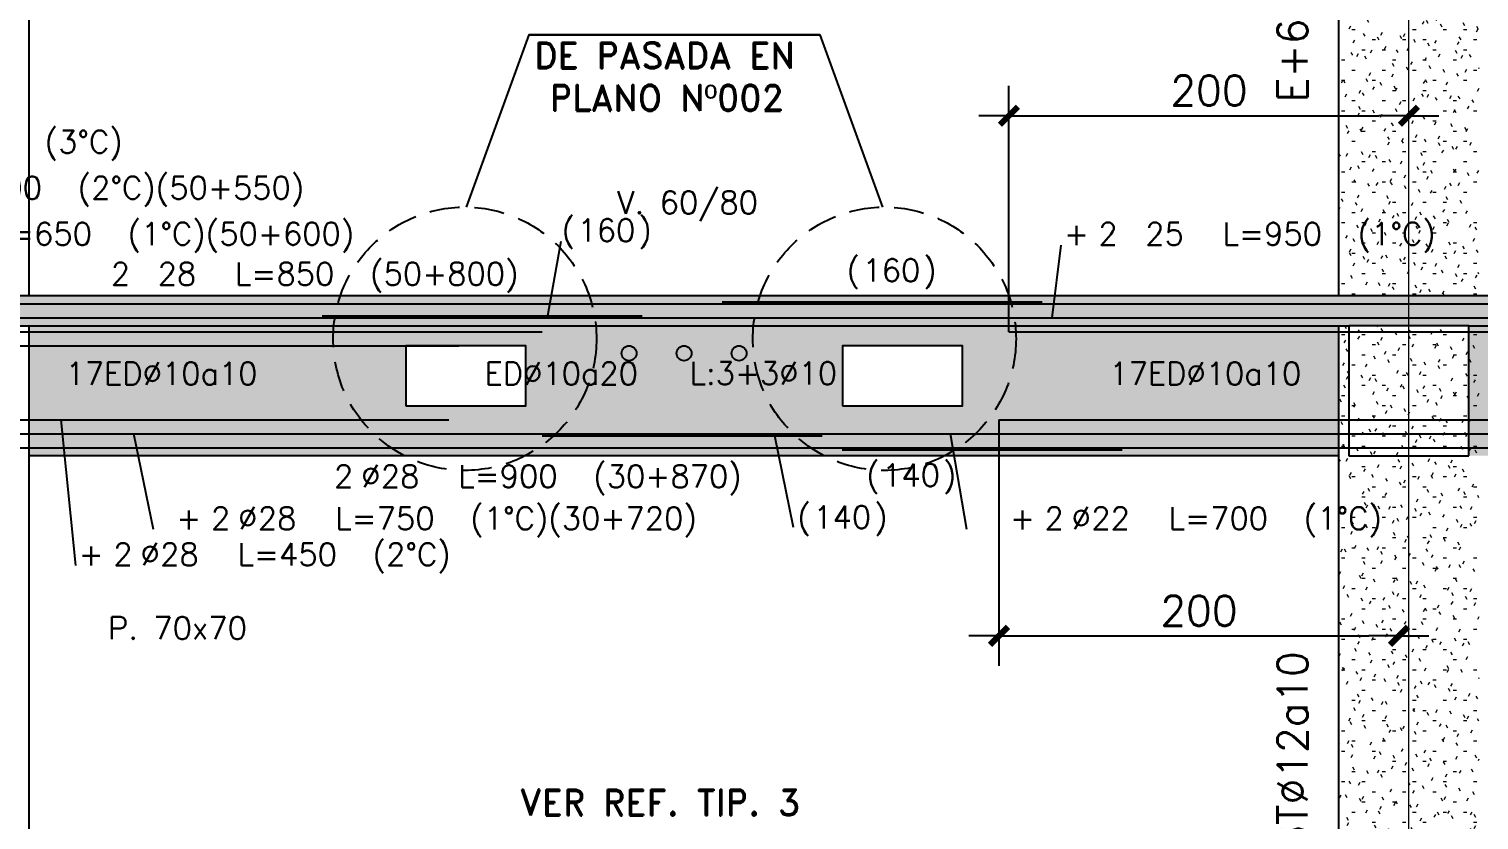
# Model space of a CAD drawing. Extents: x -58 to 5689, y 66 to 4123.
# Drawn here: x 970 to 1695, y 2894 to 3290 of the extents above; entities that cross this region are included whole.
import ezdxf
from ezdxf.enums import TextEntityAlignment as Align
from ezdxf.xclip import XClip

# ---------------------------------------------------------------- set-up
doc = ezdxf.new("R2010")
doc.units = 0
doc.header["$LTSCALE"] = 30
doc.header["$MEASUREMENT"] = 0
doc.header["$XCLIPFRAME"] = 0
doc.linetypes.add("EJEF-F'$0$DASHED", pattern=[0.75, 0.5, -0.25])
doc.linetypes.add("EJEF-F'$0$RLE-PROYECCION", pattern=[0.71438, 0.47625, -0.23813])
doc.layers.get('0').update_dxf_attribs({"linetype": 'CONTINUOUS'})
for name, color, linetype in [("EJEF-F'$0$CORTES", 5, 'CONTINUOUS'), ("EJEF-F'$0$RLA-FE", 7, 'CONTINUOUS'), ("EJEF-F'$0$RLA-TEXTOS-FE", 9, 'CONTINUOUS')]:
    doc.layers.add(name, color=color, linetype=linetype)
doc.layers.add("EJEF-F'$0$RLA-ACHURADO", color=30, linetype="EJEF-F'$0$RLE-PROYECCION", lineweight=15, transparency=0.7)
for name, color, linetype, lineweight in [("EJEF-F'$0$RLA-CONTORNO", 30, 'CONTINUOUS', 25), ("EJEF-F'$0$RLA-EJES", 1, 'CONTINUOUS', 9), ("EJEF-F'$0$RLA-TEXTOS-1", 9, 'CONTINUOUS', 9)]:
    doc.layers.add(name, color=color, linetype=linetype, lineweight=lineweight)
doc.styles.add("EJEF-F'$0$RomanD", font='romand.shx', dxfattribs={"height": 31.5})
doc.styles.add("EJEF-F'$0$RomanS", font='romans.shx', dxfattribs={"height": 11.25})
doc.dimstyles.new("EJEF-F'$0$ING50", dxfattribs={"dimscale": 50, "dimtxt": 0.27, "dimasz": 0.3, "dimexe": 0, "dimexo": 0, "dimgap": 0.1, "dimtad": 1, "dimdec": 1, "dimzin": 12, "dimdsep": 46, "dimtxsty": "EJEF-F'$0$RomanS", "dimblk": "EJEF-F'$0$TICK1", "dimblk1": "EJEF-F'$0$TICK1", "dimblk2": "EJEF-F'$0$TICK1", "dimcen": 0.09, "dimclrd": 2, "dimclre": 1, "dimclrt": 3, "dimadec": 0, "dimazin": 0, "dimtfac": 1, "dimtdec": 0, "dimtix": 1, "dimtmove": 2, "dimatfit": 3, "dimldrblk": "EJEF-F'$0$TICK1", "dimfxl": 0, "dimfxlon": 1, "dimtolj": 1, "dimtzin": 0, "dimarcsym": 0})
pattern_1 = [(0, (66.859, -1983.472), (20.32, 5.08), [1.676, -13.564, 1.676, -13.564, -81.28]), (0, (66.859, -1983.472), (20.32, 5.08), [-30.48, 1.676, -28.804, 1.676, -13.564, -35.56]), (0, (66.859, -1983.472), (20.32, 5.08), [-76.2, 1.676, -8.484, 1.676, -23.724]), (120, (74.479, -1980.932), (-14.559409, 15.057636), [1.676, -13.564, 1.676, -13.564, -81.28]), (120, (74.479, -1980.932), (-14.559409, 15.057636), [-30.48, 1.676, -28.804, 1.676, -13.564, -35.56]), (120, (74.479, -1980.932), (-14.559409, 15.057636), [-76.2, 1.676, -8.484, 1.676, -23.724]), (240, (77.019, -1970.772), (-5.760591, -20.137636), [1.676, -13.564, 1.676, -13.564, -81.28]), (240, (77.019, -1970.772), (-5.760591, -20.137636), [-30.48, 1.676, -28.804, 1.676, -13.564, -35.56]), (240, (77.019, -1970.772), (-5.760591, -20.137636), [-76.2, 1.676, -8.484, 1.676, -23.724])]

# ---------------------------------------------------------------- blocks, each defined once
blk = doc.blocks.new('*U186')
at = {"layer": "EJEF-F'$0$RLA-FE"}
for p, q in [((0, 0), (718.21, 0)), ((718.21, 0), (768.21, 0)), ((768.21, 0), (800, 0)), ((800, 0), (800, 0))]:
    blk.add_line(p, q, dxfattribs=at)
at = {"layer": "EJEF-F'$0$RLA-FE", "color": 3, "style": "EJEF-F'$0$RomanS", "flags": 8}
for tag, p in [('F=', (329.64, 9.32)), ('NUM', (344.04, 9.32))]:
    blk.add_attdef(tag, text='', height=11.25, dxfattribs=at).set_placement(p, align=Align.RIGHT)
at = {"layer": "EJEF-F'$0$RLA-FE", "color": 3, "style": "EJEF-F'$0$RomanS"}
for tag, p, flags in [('PHI', (347.94, 9.54), 14), ('DIAM', (357.8, 9.32), 12), ('MINUS', (379.81, 9.32), 13), ('MARK', (393.21, 9.32), 13), ('TEXTO_FE1', (396.51, 9.32), 8), ('TEXTO_FE2', (464.03, 9.34), 8), ('TIPO', (398.8, -75.78), 13), ('NVECES', (384.93, -94.72), 13), ('NUMFE', (388.86, -114.48), 13), ('CAPA', (397.06, -133.6), 13), ('DESPLAZA', (278.34, -151.59), 13), ('ESPACIO', (284.39, -169.95), 13), ('CANT', (298.23, -188.75), 13)]:
    blk.add_attdef(tag, p, '', height=11.25, dxfattribs=dict(at, flags=flags))
blk = doc.blocks.new('*U185')
at = {"layer": "EJEF-F'$0$RLA-FE"}
for q in [(0, 0), (868.21, 0)]:
    blk.add_line((0, 0), q, dxfattribs=at)
at = {"layer": "EJEF-F'$0$RLA-FE", "color": 3, "style": "EJEF-F'$0$RomanS", "flags": 8}
for tag, p in [('F=', (411.34, 9.32)), ('NUM', (425.75, 9.32))]:
    blk.add_attdef(tag, text='', height=11.25, dxfattribs=at).set_placement(p, align=Align.RIGHT)
at = {"layer": "EJEF-F'$0$RLA-FE", "color": 3, "style": "EJEF-F'$0$RomanS"}
for tag, p, flags in [('PHI', (429.64, 9.54), 14), ('DIAM', (439.5, 9.32), 12), ('MINUS', (461.52, 9.32), 13), ('MARK', (474.91, 9.32), 13), ('TEXTO_FE1', (478.21, 9.32), 8), ('TEXTO_FE2', (545.73, 9.34), 8), ('TIPO', (473.8, -75.78), 13), ('NVECES', (459.93, -94.72), 13), ('NUMFE', (463.86, -114.48), 13), ('CAPA', (472.06, -133.6), 13), ('DESPLAZA', (278.34, -151.59), 13), ('ESPACIO', (284.39, -169.95), 13), ('CANT', (298.23, -188.75), 13)]:
    blk.add_attdef(tag, p, '', height=11.25, dxfattribs=dict(at, flags=flags))
blk = doc.blocks.new('*U81')
at = {"layer": "EJEF-F'$0$RLA-FE", "color": 6}
blk.add_line((0, 1), (160, 1), dxfattribs=at)
at = {"layer": "EJEF-F'$0$RLA-FE", "color": 3, "style": "EJEF-F'$0$RomanS", "flags": 8}
for tag, p in [('(', (65.66, 11.14)), ('EMP', (84.68, 11.14)), (')', (103.99, 11.14))]:
    blk.add_attdef(tag, text='', height=11.25, dxfattribs=at).set_placement(p, align=Align.CENTER)
blk = doc.blocks.new('*U52')
at = {"layer": "EJEF-F'$0$RLA-FE"}
for p, q in [((0, -50), (0, 0)), ((0, 0), (518.21, 0)), ((518.21, 0), (568.21, 0)), ((568.21, 0), (600, 0)), ((600, 0), (600, 0))]:
    blk.add_line(p, q, dxfattribs=at)
at = {"layer": "EJEF-F'$0$RLA-FE", "color": 3, "style": "EJEF-F'$0$RomanS", "flags": 8}
for tag, p in [('F=', (208.44, 36.32)), ('NUM', (222.85, 36.32))]:
    blk.add_attdef(tag, text='', height=11.25, dxfattribs=at).set_placement(p, align=Align.RIGHT)
at = {"layer": "EJEF-F'$0$RLA-FE", "color": 3, "style": "EJEF-F'$0$RomanS"}
for tag, p, flags in [('PHI', (226.74, 36.54), 14), ('DIAM', (236.6, 36.32), 12), ('MINUS', (258.62, 36.32), 13), ('MARK', (272.01, 36.32), 13), ('TEXTO_FE1', (275.31, 36.32), 8), ('TEXTO_FE2', (342.83, 36.34), 8), ('TIPO', (298.8, -75.78), 13), ('NVECES', (284.93, -94.72), 13), ('NUMFE', (288.86, -114.48), 13), ('CAPA', (297.06, -133.6), 13), ('DESPLAZA', (278.34, -151.59), 13), ('ESPACIO', (284.39, -169.95), 13), ('CANT', (298.23, -188.75), 13)]:
    blk.add_attdef(tag, p, '', height=11.25, dxfattribs=dict(at, flags=flags))
blk = doc.blocks.new('*U107')
at = {"layer": "EJEF-F'$0$RLA-FE"}
for q in [(0, 0), (868.21, 0)]:
    blk.add_line((0, 0), q, dxfattribs=at)
at = {"layer": "EJEF-F'$0$RLA-FE", "color": 3, "style": "EJEF-F'$0$RomanS", "flags": 8}
for tag, p in [('F=', (383.44, 36.32)), ('NUM', (397.85, 36.32))]:
    blk.add_attdef(tag, text='', height=11.25, dxfattribs=at).set_placement(p, align=Align.RIGHT)
at = {"layer": "EJEF-F'$0$RLA-FE", "color": 3, "style": "EJEF-F'$0$RomanS"}
for tag, p, flags in [('PHI', (401.74, 36.54), 14), ('DIAM', (411.6, 36.32), 12), ('MINUS', (433.62, 36.32), 13), ('MARK', (447.01, 36.32), 13), ('TEXTO_FE1', (450.31, 36.32), 8), ('TEXTO_FE2', (517.83, 36.34), 8), ('TIPO', (473.8, -75.78), 13), ('NVECES', (459.93, -94.72), 13), ('NUMFE', (463.86, -114.48), 13), ('CAPA', (472.06, -133.6), 13), ('DESPLAZA', (278.34, -151.59), 13), ('ESPACIO', (284.39, -169.95), 13), ('CANT', (298.23, -188.75), 13)]:
    blk.add_attdef(tag, p, '', height=11.25, dxfattribs=dict(at, flags=flags))
blk = doc.blocks.new('*U187')
at = {"layer": "EJEF-F'$0$RLA-FE", "color": 6}
blk.add_line((0, 1), (160, 1), dxfattribs=at)
at = {"layer": "EJEF-F'$0$RLA-FE", "color": 3, "style": "EJEF-F'$0$RomanS", "flags": 8}
for tag, p in [('(', (123.19, 38.14)), (')', (161.53, 38.14)), ('EMP', (142.21, 38.14))]:
    blk.add_attdef(tag, text='', height=11.25, dxfattribs=at).set_placement(p, align=Align.CENTER)
blk = doc.blocks.new('*U184')
at = {"layer": "EJEF-F'$0$RLA-FE"}
for p, q in [((0, 0), (0, 0)), ((0, 0), (368.21, 0)), ((368.21, 0), (418.21, 0)), ((418.21, 0), (450, 0)), ((450, 0), (450, 0))]:
    blk.add_line(p, q, dxfattribs=at)
at = {"layer": "EJEF-F'$0$RLA-FE", "color": 3, "style": "EJEF-F'$0$RomanS", "flags": 8}
for tag, p in [('F=', (268.07, 66.32)), ('NUM', (282.48, 66.32))]:
    blk.add_attdef(tag, text='', height=11.25, dxfattribs=at).set_placement(p, align=Align.RIGHT)
at = {"layer": "EJEF-F'$0$RLA-FE", "color": 3, "style": "EJEF-F'$0$RomanS"}
for tag, p, flags in [('PHI', (286.37, 66.54), 14), ('DIAM', (296.23, 66.32), 12), ('MINUS', (318.25, 66.32), 13), ('MARK', (331.64, 66.32), 13), ('TEXTO_FE1', (334.94, 66.32), 8), ('TEXTO_FE2', (402.46, 66.34), 8), ('TIPO', (223.8, -75.78), 13), ('NVECES', (209.93, -94.72), 13), ('NUMFE', (213.86, -114.48), 13), ('CAPA', (222.06, -133.6), 13), ('DESPLAZA', (278.34, -151.59), 13), ('ESPACIO', (284.39, -169.95), 13), ('CANT', (298.23, -188.75), 13)]:
    blk.add_attdef(tag, p, '', height=11.25, dxfattribs=dict(at, flags=flags))
blk = doc.blocks.new("EJEF-F'$0$TICK1")
at = {"color": 2}
for points in [[(0, 0), (-1, 0)], [(0, 0), (1, 0)]]:
    blk.add_lwpolyline(points, dxfattribs=at)
at = {"color": 2, "const_width": 0.2}
blk.add_lwpolyline([(-0.3, -0.3), (0.3, 0.3)], dxfattribs=at)
blk = doc.blocks.new('*D143')
at = {"layer": "EJEF-F'$0$RLA-FE", "color": 2, "lineweight": -2, "transparency": 16777216}
blk.add_line((-664.82, 877), (-494.82, 877), dxfattribs=at)
at = {"layer": "EJEF-F'$0$RLA-FE", "color": 2, "lineweight": -2, "transparency": 16777216, "xscale": 15, "yscale": 15, "zscale": 15, "rotation": 180}
blk.add_blockref("EJEF-F'$0$TICK1", (-679.82, 877), dxfattribs=at)
at = {"layer": "EJEF-F'$0$RLA-FE", "color": 2, "lineweight": -2, "transparency": 16777216, "xscale": 15, "yscale": 15, "zscale": 15}
blk.add_blockref("EJEF-F'$0$TICK1", (-479.82, 877), dxfattribs=at)
at = {"layer": "EJEF-F'$0$RLA-FE", "color": 3, "transparency": 16777216, "insert": (-579.82, 889.57), "char_height": 15, "attachment_point": 5, "style": "EJEF-F'$0$RomanS"}
blk.add_mtext('\\A1;200', dxfattribs=at)
blk = doc.blocks.new('*U108')
at = {"layer": "EJEF-F'$0$RLA-FE"}
for p, q in [((0, -50), (0, 0)), ((0, 0), (468.21, 0)), ((468.21, 0), (518.21, 0)), ((518.21, 0), (550, 0)), ((550, 0), (550, 0))]:
    blk.add_line(p, q, dxfattribs=at)
at = {"layer": "EJEF-F'$0$RLA-FE", "color": 3, "style": "EJEF-F'$0$RomanS", "flags": 8}
for tag, p in [('F=', (183.44, 66.32)), ('NUM', (197.85, 66.32))]:
    blk.add_attdef(tag, text='', height=11.25, dxfattribs=at).set_placement(p, align=Align.RIGHT)
at = {"layer": "EJEF-F'$0$RLA-FE", "color": 3, "style": "EJEF-F'$0$RomanS"}
for tag, p, flags in [('PHI', (201.74, 66.54), 14), ('DIAM', (211.6, 66.32), 12), ('MINUS', (233.62, 66.32), 13), ('MARK', (247.01, 66.32), 13), ('TEXTO_FE1', (250.31, 66.32), 8), ('TEXTO_FE2', (317.83, 66.34), 8), ('TIPO', (273.8, -75.78), 13), ('NVECES', (259.93, -94.72), 13), ('NUMFE', (263.86, -114.48), 13), ('CAPA', (272.06, -133.6), 13), ('DESPLAZA', (278.34, -151.59), 13), ('ESPACIO', (284.39, -169.95), 13), ('CANT', (298.23, -188.75), 13)]:
    blk.add_attdef(tag, p, '', height=11.25, dxfattribs=dict(at, flags=flags))
blk = doc.blocks.new('*U109')
at = {"layer": "EJEF-F'$0$RLA-FE"}
for p, q in [((0, 0), (0, 0)), ((0, 0), (418.21, 0)), ((418.21, 0), (468.21, 0)), ((468.21, 0), (500, 0)), ((500, 0), (500, 0))]:
    blk.add_line(p, q, dxfattribs=at)
at = {"layer": "EJEF-F'$0$RLA-FE", "color": 3, "style": "EJEF-F'$0$RomanS", "flags": 8}
for tag, p in [('F=', (158.44, 96.32)), ('NUM', (172.85, 96.32))]:
    blk.add_attdef(tag, text='', height=11.25, dxfattribs=at).set_placement(p, align=Align.RIGHT)
at = {"layer": "EJEF-F'$0$RLA-FE", "color": 3, "style": "EJEF-F'$0$RomanS"}
for tag, p, flags in [('PHI', (176.74, 96.54), 14), ('DIAM', (186.6, 96.32), 12), ('MINUS', (208.62, 96.32), 13), ('MARK', (222.01, 96.32), 13), ('TEXTO_FE1', (225.31, 96.32), 8), ('TEXTO_FE2', (292.83, 96.34), 8), ('TIPO', (248.8, -75.78), 13), ('NVECES', (234.93, -94.72), 13), ('NUMFE', (238.86, -114.48), 13), ('CAPA', (247.06, -133.6), 13), ('DESPLAZA', (278.34, -151.59), 13), ('ESPACIO', (284.39, -169.95), 13), ('CANT', (298.23, -188.75), 13)]:
    blk.add_attdef(tag, p, '', height=11.25, dxfattribs=dict(at, flags=flags))
blk = doc.blocks.new('*U178')
at = {"layer": "EJEF-F'$0$RLA-FE"}
for p, q in [((0, 0), (788.21, 0)), ((788.21, 0), (838.21, 0)), ((838.21, 0), (870, 0)), ((870, 0), (870, 0))]:
    blk.add_line(p, q, dxfattribs=at)
at = {"layer": "EJEF-F'$0$RLA-FE", "color": 3, "style": "EJEF-F'$0$RomanS", "flags": 8}
for tag, p in [('F=', (471.25, -19.89)), ('NUM', (485.66, -19.89))]:
    blk.add_attdef(tag, text='', height=11.25, dxfattribs=at).set_placement(p, align=Align.RIGHT)
at = {"layer": "EJEF-F'$0$RLA-FE", "color": 3, "style": "EJEF-F'$0$RomanS"}
for tag, p, flags in [('PHI', (489.55, -19.68), 12), ('DIAM', (499.41, -19.89), 12), ('MINUS', (521.43, -19.89), 13), ('MARK', (534.82, -19.89), 13), ('TEXTO_FE1', (538.12, -19.89), 8), ('TEXTO_FE2', (605.64, -19.88), 8), ('TIPO', (433.8, -57.92), 13), ('NVECES', (419.93, -76.86), 13), ('NUMFE', (423.86, -96.62), 13), ('CAPA', (432.06, -115.74), 13), ('DESPLAZA', (277.18, -134.17), 13), ('ESPACIO', (283.22, -152.53), 13), ('CANT', (297.06, -171.33), 13)]:
    blk.add_attdef(tag, p, '', height=11.25, dxfattribs=dict(at, flags=flags))
blk = doc.blocks.new('*U110')
at = {"layer": "EJEF-F'$0$RLA-FE"}
for q in [(0, 0), (918.21, 0)]:
    blk.add_line((0, 0), q, dxfattribs=at)
at = {"layer": "EJEF-F'$0$RLA-FE", "color": 3, "style": "EJEF-F'$0$RomanS", "flags": 8}
for tag, p in [('F=', (408.44, -19.89)), ('NUM', (422.85, -19.89))]:
    blk.add_attdef(tag, text='', height=11.25, dxfattribs=at).set_placement(p, align=Align.RIGHT)
at = {"layer": "EJEF-F'$0$RLA-FE", "color": 3, "style": "EJEF-F'$0$RomanS"}
for tag, p, flags in [('PHI', (426.74, -19.68), 12), ('DIAM', (436.6, -19.89), 12), ('MINUS', (458.62, -19.89), 13), ('MARK', (472.01, -19.89), 13), ('TEXTO_FE1', (475.31, -19.89), 8), ('TEXTO_FE2', (542.83, -19.88), 8), ('TIPO', (498.8, -57.92), 13), ('NVECES', (484.93, -76.86), 13), ('NUMFE', (488.86, -96.62), 13), ('CAPA', (497.06, -115.74), 13), ('DESPLAZA', (277.18, -134.17), 13), ('ESPACIO', (283.22, -152.53), 13), ('CANT', (297.06, -171.33), 13)]:
    blk.add_attdef(tag, p, '', height=11.25, dxfattribs=dict(at, flags=flags))
blk = doc.blocks.new('*U172')
at = {"layer": "EJEF-F'$0$RLA-FE", "color": 6}
blk.add_line((0, -1), (140, -1), dxfattribs=at)
at = {"layer": "EJEF-F'$0$RLA-FE", "color": 3, "style": "EJEF-F'$0$RomanS", "flags": 8}
for tag, p in [('(', (15.5, -19.26)), (')', (53.83, -19.26)), ('EMP', (34.52, -19.26))]:
    blk.add_attdef(tag, text='', height=11.25, dxfattribs=at).set_placement(p, align=Align.CENTER)
blk = doc.blocks.new('*U180')
at = {"layer": "EJEF-F'$0$RLA-FE"}
for p, q in [((0, 30), (0, 0)), ((0, 0), (638.21, 0)), ((638.21, 0), (688.21, 0)), ((688.21, 0), (720, 0)), ((720, 0), (720, 0))]:
    blk.add_line(p, q, dxfattribs=at)
at = {"layer": "EJEF-F'$0$RLA-FE", "color": 3, "style": "EJEF-F'$0$RomanS", "flags": 8}
for tag, p in [('F=', (409.73, -47.89)), ('NUM', (424.14, -47.89))]:
    blk.add_attdef(tag, text='', height=11.25, dxfattribs=at).set_placement(p, align=Align.RIGHT)
at = {"layer": "EJEF-F'$0$RLA-FE", "color": 3, "style": "EJEF-F'$0$RomanS"}
for tag, p, flags in [('PHI', (428.04, -47.68), 12), ('DIAM', (437.89, -47.89), 12), ('MINUS', (459.91, -47.89), 13), ('MARK', (473.3, -47.89), 13), ('TEXTO_FE1', (476.61, -47.89), 8), ('TEXTO_FE2', (544.13, -47.88), 8), ('TIPO', (358.8, -57.92), 13), ('NVECES', (344.93, -76.86), 13), ('NUMFE', (348.86, -96.62), 13), ('CAPA', (357.06, -115.74), 13), ('DESPLAZA', (277.18, -134.17), 13), ('ESPACIO', (283.22, -152.53), 13), ('CANT', (297.06, -171.33), 13)]:
    blk.add_attdef(tag, p, '', height=11.25, dxfattribs=dict(at, flags=flags))
blk = doc.blocks.new('*U173')
at = {"layer": "EJEF-F'$0$RLA-FE"}
for p, q in [((0, 0), (0, 0)), ((0, 0), (618.21, 0)), ((618.21, 0), (668.21, 0)), ((668.21, 0), (700, 0)), ((700, 0), (700, 0))]:
    blk.add_line(p, q, dxfattribs=at)
at = {"layer": "EJEF-F'$0$RLA-FE", "color": 3, "style": "EJEF-F'$0$RomanS", "flags": 8}
for tag, p in [('F=', (246.48, -47.89)), ('NUM', (260.89, -47.89))]:
    blk.add_attdef(tag, text='', height=11.25, dxfattribs=at).set_placement(p, align=Align.RIGHT)
at = {"layer": "EJEF-F'$0$RLA-FE", "color": 3, "style": "EJEF-F'$0$RomanS"}
for tag, p, flags in [('PHI', (264.78, -47.68), 12), ('DIAM', (274.64, -47.89), 12), ('MINUS', (296.66, -47.89), 13), ('MARK', (310.05, -47.89), 13), ('TEXTO_FE1', (313.35, -47.89), 8), ('TEXTO_FE2', (380.87, -47.88), 8), ('TIPO', (348.8, -57.92), 13), ('NVECES', (334.93, -76.86), 13), ('NUMFE', (338.86, -96.62), 13), ('CAPA', (347.06, -115.74), 13), ('DESPLAZA', (277.18, -134.17), 13), ('ESPACIO', (283.22, -152.53), 13), ('CANT', (297.06, -171.33), 13)]:
    blk.add_attdef(tag, p, '', height=11.25, dxfattribs=dict(at, flags=flags))
blk = doc.blocks.new('*U179')
at = {"layer": "EJEF-F'$0$RLA-FE", "color": 6}
blk.add_line((0, -1), (140, -1), dxfattribs=at)
at = {"layer": "EJEF-F'$0$RLA-FE", "color": 3, "style": "EJEF-F'$0$RomanS", "flags": 8}
for tag, p in [('(', (131.09, -47.26)), ('EMP', (150.11, -47.26)), (')', (169.43, -47.26))]:
    blk.add_attdef(tag, text='', height=11.25, dxfattribs=at).set_placement(p, align=Align.CENTER)
blk = doc.blocks.new('*U177')
at = {"layer": "EJEF-F'$0$RLA-FE"}
for p, q in [((0, 0), (0, 0)), ((0, 0), (368.21, 0)), ((368.21, 0), (418.21, 0)), ((418.21, 0), (450, 0)), ((450, 0), (450, 0))]:
    blk.add_line(p, q, dxfattribs=at)
at = {"layer": "EJEF-F'$0$RLA-FE", "color": 3, "style": "EJEF-F'$0$RomanS"}
for tag, p, flags in [('TIPO', (223.8, -57.92), 13), ('PHI', (287.26, -72.68), 12), ('DIAM', (297.12, -72.89), 12), ('MINUS', (319.14, -72.89), 13), ('MARK', (332.53, -72.89), 13), ('TEXTO_FE1', (335.83, -72.89), 8), ('TEXTO_FE2', (403.35, -72.88), 8), ('NVECES', (209.93, -76.86), 13), ('NUMFE', (213.86, -96.62), 13), ('CAPA', (222.06, -115.74), 13), ('DESPLAZA', (277.18, -134.17), 13), ('ESPACIO', (283.22, -152.53), 13), ('CANT', (297.06, -171.33), 13)]:
    blk.add_attdef(tag, p, '', height=11.25, dxfattribs=dict(at, flags=flags))
at = {"layer": "EJEF-F'$0$RLA-FE", "color": 3, "style": "EJEF-F'$0$RomanS", "flags": 8}
for tag, p in [('F=', (268.96, -72.89)), ('NUM', (283.37, -72.89))]:
    blk.add_attdef(tag, text='', height=11.25, dxfattribs=at).set_placement(p, align=Align.RIGHT)
blk = doc.blocks.new('*D145')
at = {"layer": "EJEF-F'$0$RLA-FE", "color": 2, "lineweight": -2, "transparency": 16777216}
blk.add_line((-669.83, 617), (-499.83, 617), dxfattribs=at)
at = {"layer": "EJEF-F'$0$RLA-FE", "color": 2, "lineweight": -2, "transparency": 16777216, "xscale": 15, "yscale": 15, "zscale": 15, "rotation": 180}
blk.add_blockref("EJEF-F'$0$TICK1", (-684.83, 617), dxfattribs=at)
at = {"layer": "EJEF-F'$0$RLA-FE", "color": 2, "lineweight": -2, "transparency": 16777216, "xscale": 15, "yscale": 15, "zscale": 15}
blk.add_blockref("EJEF-F'$0$TICK1", (-484.83, 617), dxfattribs=at)
at = {"layer": "EJEF-F'$0$RLA-FE", "color": 3, "transparency": 16777216, "insert": (-584.83, 629.57), "char_height": 15, "attachment_point": 5, "style": "EJEF-F'$0$RomanS"}
blk.add_mtext('\\A1;200', dxfattribs=at)
blk = doc.blocks.new('*U181')
at = {"layer": "EJEF-F'$0$RLA-FE"}
for p, q in [((0, 0), (0, 0)), ((0, 0), (368.21, 0)), ((368.21, 0), (418.21, 0)), ((418.21, 0), (450, 0)), ((450, 0), (450, 0))]:
    blk.add_line(p, q, dxfattribs=at)
at = {"layer": "EJEF-F'$0$RLA-FE", "color": 3, "style": "EJEF-F'$0$RomanS"}
for tag, p, flags in [('TIPO', (223.8, -57.92), 13), ('PHI', (295.75, -72.68), 12), ('DIAM', (305.61, -72.89), 12), ('MINUS', (327.63, -72.89), 13), ('MARK', (341.02, -72.89), 13), ('TEXTO_FE1', (344.32, -72.89), 8), ('TEXTO_FE2', (411.84, -72.88), 8), ('NVECES', (209.93, -76.86), 13), ('NUMFE', (213.86, -96.62), 13), ('CAPA', (222.06, -115.74), 13), ('DESPLAZA', (277.18, -134.17), 13), ('ESPACIO', (283.22, -152.53), 13), ('CANT', (297.06, -171.33), 13)]:
    blk.add_attdef(tag, p, '', height=11.25, dxfattribs=dict(at, flags=flags))
at = {"layer": "EJEF-F'$0$RLA-FE", "color": 3, "style": "EJEF-F'$0$RomanS", "flags": 8}
for tag, p in [('F=', (277.45, -72.89)), ('NUM', (291.86, -72.89))]:
    blk.add_attdef(tag, text='', height=11.25, dxfattribs=at).set_placement(p, align=Align.RIGHT)
blk = doc.blocks.new("EJEF-F'")
at = {"layer": "EJEF-F'$0$RLA-ACHURADO"}
h = blk.add_hatch(dxfattribs=at)
h.set_pattern_fill('SAND - DENSE', color=256, style=0, pattern_type=2)
h.set_pattern_definition(pattern_1)
h.paths.add_polyline_path([(-449.82, 787), (-444.82, 787), (-444.82, 1168), (-449.82, 1168), (-449.82, 1103), (-509.82, 1103), (-509.82, 1168), (-514.82, 1168), (-514.82, 787), (-509.82, 787)], flags=0)
h = blk.add_hatch(dxfattribs=at)
h.set_pattern_fill('SAND - DENSE', color=256, style=0, pattern_type=2)
h.set_pattern_definition(pattern_1)
h.paths.add_polyline_path([(525.18, 772), (525.18, 787), (-1436.09, 787), (-1436.09, 772), (-75.25, 772)], flags=0)
h = blk.add_hatch(dxfattribs=at)
h.set_pattern_fill('SAND - DENSE', color=256, style=0, pattern_type=2)
h.set_pattern_definition([(0, (66.859, -2379.472), (20.32, 5.08), [1.676, -13.564, 1.676, -13.564, -81.28]), (0, (66.859, -2379.472), (20.32, 5.08), [-30.48, 1.676, -28.804, 1.676, -13.564, -35.56]), (0, (66.859, -2379.472), (20.32, 5.08), [-76.2, 1.676, -8.484, 1.676, -23.724]), (120, (74.479, -2376.932), (-14.559409, 15.057636), [1.676, -13.564, 1.676, -13.564, -81.28]), (120, (74.479, -2376.932), (-14.559409, 15.057636), [-30.48, 1.676, -28.804, 1.676, -13.564, -35.56]), (120, (74.479, -2376.932), (-14.559409, 15.057636), [-76.2, 1.676, -8.484, 1.676, -23.724]), (240, (77.019, -2366.772), (-5.760591, -20.137636), [1.676, -13.564, 1.676, -13.564, -81.28]), (240, (77.019, -2366.772), (-5.760591, -20.137636), [-30.48, 1.676, -28.804, 1.676, -13.564, -35.56]), (240, (77.019, -2366.772), (-5.760591, -20.137636), [-76.2, 1.676, -8.484, 1.676, -23.724])])
h.paths.add_polyline_path([(-981.48, 732), (-981.48, 762), (-921.48, 762), (-921.48, 732)])
h.paths.add_polyline_path([(-514.82, 707), (-514.82, 772), (-1169.82, 772), (-1169.82, 707)])
h.paths.add_polyline_path([(-763.14, 732), (-763.14, 762), (-703.14, 762), (-703.14, 732)])
h = blk.add_hatch(dxfattribs=at)
h.set_pattern_fill('SAND - DENSE', color=256, style=0, pattern_type=2)
h.set_pattern_definition(pattern_1)
h.paths.add_polyline_path([(-449.82, 391), (-444.82, 391), (-444.82, 772), (-449.82, 772), (-449.82, 707), (-509.82, 707), (-509.82, 772), (-514.82, 772), (-514.82, 391), (-509.82, 391)], flags=0)
h = blk.add_hatch(dxfattribs=at)
h.set_pattern_fill('SAND - DENSE', color=256, style=0, pattern_type=2)
h.set_pattern_definition(pattern_1)
h.paths.add_polyline_path([(-509.82, 707), (-449.82, 707), (-449.82, 772), (-509.82, 772)], flags=0)
h = blk.add_hatch(dxfattribs=at)
h.set_pattern_fill('SAND - DENSE', color=256, style=0, pattern_type=2)
h.set_pattern_definition([(0, (786.859, -2379.472), (20.32, 5.08), [1.676, -13.564, 1.676, -13.564, -81.28]), (0, (786.859, -2379.472), (20.32, 5.08), [-30.48, 1.676, -28.804, 1.676, -13.564, -35.56]), (0, (786.859, -2379.472), (20.32, 5.08), [-76.2, 1.676, -8.484, 1.676, -23.724]), (120, (794.479, -2376.932), (-14.559409, 15.057636), [1.676, -13.564, 1.676, -13.564, -81.28]), (120, (794.479, -2376.932), (-14.559409, 15.057636), [-30.48, 1.676, -28.804, 1.676, -13.564, -35.56]), (120, (794.479, -2376.932), (-14.559409, 15.057636), [-76.2, 1.676, -8.484, 1.676, -23.724]), (240, (797.019, -2366.772), (-5.760591, -20.137636), [1.676, -13.564, 1.676, -13.564, -81.28]), (240, (797.019, -2366.772), (-5.760591, -20.137636), [-30.48, 1.676, -28.804, 1.676, -13.564, -35.56]), (240, (797.019, -2366.772), (-5.760591, -20.137636), [-76.2, 1.676, -8.484, 1.676, -23.724])])
h.paths.add_polyline_path([(-148.97, 762), (-148.97, 732), (-193.97, 732), (-193.97, 762)])
h.paths.add_polyline_path([(375.2, 707), (375.2, 772), (-449.82, 772), (-449.82, 707)])
h.paths.add_polyline_path([(124.37, 732), (79.37, 732), (79.37, 762), (124.37, 762)])
at = {"layer": "EJEF-F'$0$CORTES", "color": 1, "linetype": 'Continuous'}
for points in [[(-774.47, 917.5), (-919.83, 917.5), (-951.23, 831.32)], [(-919.83, 917.5), (-774.47, 917.5), (-743.08, 831.32)]]:
    blk.add_lwpolyline(points, dxfattribs=at)
at = {"layer": "EJEF-F'$0$CORTES", "color": 1, "linetype": "EJEF-F'$0$DASHED"}
for centre in [(-951.92, 765.52), (-742.1, 765.52)]:
    blk.add_circle(centre, 65.8, dxfattribs=at)
at = {"layer": "EJEF-F'$0$RLA-CONTORNO"}
for p, q in [((-1169.82, 1168), (-1169.82, 787)), ((-514.82, 787), (-514.82, 1168)), ((525.18, 787), (-1436.09, 787)), ((-1174.8, 772), (-509.82, 772)), ((-1169.82, 772), (-1169.82, 391)), ((-514.82, 391), (-514.82, 772)), ((-509.82, 772), (-509.82, 707)), ((-449.82, 772), (-509.81, 772)), ((-449.82, 772), (380.2, 772)), ((-449.82, 707), (-449.82, 772)), ((-514.82, 707), (-1169.82, 707)), ((-509.82, 707), (-449.82, 707))]:
    blk.add_line(p, q, dxfattribs=at)
for points in [[(-981.48, 732), (-921.48, 732), (-921.48, 762), (-981.48, 762)], [(-763.14, 732), (-703.14, 732), (-703.14, 762), (-763.14, 762)]]:
    blk.add_lwpolyline(points, close=True, dxfattribs=at)
for centre in [(-869.81, 758.25), (-842.31, 758.25), (-814.81, 758.25)]:
    blk.add_circle(centre, 3.75, dxfattribs=at)
at = {"layer": "EJEF-F'$0$RLA-EJES"}
blk.add_line((-479.82, -657.75), (-479.82, 1463), dxfattribs=at)
at = {"layer": "EJEF-F'$0$RLA-FE", "color": 1}
for p, q in [((-679.82, 769), (-679.82, 892)), ((-684.83, 725), (-684.83, 602))]:
    blk.add_line(p, q, dxfattribs=at)
at = {"layer": "EJEF-F'$0$RLA-FE", "color": 2}
for p, q in [((-903.94, 814.14), (-910.68, 776)), ((-653.87, 812.32), (-658.48, 776)), ((-1146.4, 652.11), (-1153.79, 725)), ((-1107.58, 670.11), (-1117.42, 718)), ((-700.83, 670.11), (-709, 718)), ((-787.51, 671.2), (-796.96, 717))]:
    blk.add_line(p, q, dxfattribs=at)
ref = blk.add_blockref('*U187', (-1023.3, 776))
ref.add_attrib('EMP', '160', dxfattribs={"layer": "EJEF-F'$0$RLA-FE", "color": 3, "height": 11.25, "style": "EJEF-F'$0$RomanS"}).set_placement((-881.09, 814.14), align=Align.CENTER)
ref.add_attrib('(', '(', dxfattribs={"layer": "EJEF-F'$0$RLA-FE", "color": 3, "height": 11.25, "style": "EJEF-F'$0$RomanS"}).set_placement((-900.11, 814.14), align=Align.CENTER)
ref.add_attrib(')', ')', dxfattribs={"layer": "EJEF-F'$0$RLA-FE", "color": 3, "height": 11.25, "style": "EJEF-F'$0$RomanS"}).set_placement((-861.77, 814.14), align=Align.CENTER)
ref = blk.add_blockref('*U179', (-913.3, 718))
ref.add_attrib('EMP', '140', dxfattribs={"layer": "EJEF-F'$0$RLA-FE", "color": 3, "height": 11.25, "style": "EJEF-F'$0$RomanS"}).set_placement((-763.19, 670.74), align=Align.CENTER)
ref.add_attrib('(', '(', dxfattribs={"layer": "EJEF-F'$0$RLA-FE", "color": 3, "height": 11.25, "style": "EJEF-F'$0$RomanS"}).set_placement((-782.21, 670.74), align=Align.CENTER)
ref.add_attrib(')', ')', dxfattribs={"layer": "EJEF-F'$0$RLA-FE", "color": 3, "height": 11.25, "style": "EJEF-F'$0$RomanS"}).set_placement((-743.87, 670.74), align=Align.CENTER)
at = {"layer": "EJEF-F'$0$RLA-FE"}
ref = blk.add_blockref('*U109', (-1454.82, 762), dxfattribs=at)
ref.add_attrib('DIAM', '28', (-1268.22, 858.32), dxfattribs={"color": 3, "height": 11.25, "style": "EJEF-F'$0$RomanS"})
ref.add_attrib('NUM', '2', dxfattribs={"color": 3, "height": 11.25, "style": "EJEF-F'$0$RomanS"}).set_placement((-1281.97, 858.32), align=Align.RIGHT)
ref.add_attrib('TEXTO_FE1', 'L=500', (-1229.5, 858.32), dxfattribs={"color": 3, "height": 11.25, "style": "EJEF-F'$0$RomanS"})
ref.add_attrib('TEXTO_FE2', '(3°C)', (-1161.98, 858.34), dxfattribs={"color": 3, "height": 11.25, "style": "EJEF-F'$0$RomanS"})
ref.add_attrib('F=', '+', dxfattribs={"color": 3, "height": 11.25, "style": "EJEF-F'$0$RomanS"}).set_placement((-1296.38, 858.32), align=Align.RIGHT)
ref = blk.add_blockref('*U108', (-1463.3, 769), dxfattribs=at)
ref.add_attrib('DIAM', '28', (-1251.7, 835.32), dxfattribs={"color": 3, "height": 11.25, "style": "EJEF-F'$0$RomanS"})
ref.add_attrib('NUM', '2', dxfattribs={"color": 3, "height": 11.25, "style": "EJEF-F'$0$RomanS"}).set_placement((-1265.45, 835.32), align=Align.RIGHT)
ref.add_attrib('TEXTO_FE1', 'L=600', (-1212.99, 835.32), dxfattribs={"color": 3, "height": 11.25, "style": "EJEF-F'$0$RomanS"})
ref.add_attrib('TEXTO_FE2', '(2°C)(50+550)', (-1145.47, 835.34), dxfattribs={"color": 3, "height": 11.25, "style": "EJEF-F'$0$RomanS"})
ref.add_attrib('F=', '+', dxfattribs={"color": 3, "height": 11.25, "style": "EJEF-F'$0$RomanS"}).set_placement((-1279.86, 835.32), align=Align.RIGHT)
ref = blk.add_blockref('*U184', (-679.82, 769), dxfattribs=at)
ref.add_attrib('DIAM', '25', (-383.59, 835.32), dxfattribs={"color": 3, "height": 11.25, "style": "EJEF-F'$0$RomanS"})
ref.add_attrib('NUM', '4', dxfattribs={"color": 3, "height": 11.25, "style": "EJEF-F'$0$RomanS"}).set_placement((-397.34, 835.32), align=Align.RIGHT)
ref.add_attrib('TEXTO_FE1', 'L=450', (-344.88, 835.32), dxfattribs={"color": 3, "height": 11.25, "style": "EJEF-F'$0$RomanS"})
ref.add_attrib('TEXTO_FE2', '(2°C)', (-277.36, 835.34), dxfattribs={"color": 3, "height": 11.25, "style": "EJEF-F'$0$RomanS"})
ref.add_attrib('F=', '+', dxfattribs={"color": 3, "height": 11.25, "style": "EJEF-F'$0$RomanS"}).set_placement((-411.75, 835.32), align=Align.RIGHT)
ref = blk.add_blockref('*U52', (-1463.3, 776), dxfattribs=at)
ref.add_attrib('DIAM', '28', (-1226.7, 812.32), dxfattribs={"color": 3, "height": 11.25, "style": "EJEF-F'$0$RomanS"})
ref.add_attrib('NUM', '2', dxfattribs={"color": 3, "height": 11.25, "style": "EJEF-F'$0$RomanS"}).set_placement((-1240.45, 812.32), align=Align.RIGHT)
ref.add_attrib('TEXTO_FE1', 'L=650', (-1187.99, 812.32), dxfattribs={"color": 3, "height": 11.25, "style": "EJEF-F'$0$RomanS"})
ref.add_attrib('TEXTO_FE2', '(1°C)(50+600)', (-1120.47, 812.34), dxfattribs={"color": 3, "height": 11.25, "style": "EJEF-F'$0$RomanS"})
ref.add_attrib('F=', '+', dxfattribs={"color": 3, "height": 11.25, "style": "EJEF-F'$0$RomanS"}).set_placement((-1254.86, 812.32), align=Align.RIGHT)
ref = blk.add_blockref('*U107', (-1023.3, 776), dxfattribs=at)
ref.add_attrib('DIAM', '25', (-611.7, 812.32), dxfattribs={"color": 3, "height": 11.25, "style": "EJEF-F'$0$RomanS"})
ref.add_attrib('NUM', '2', dxfattribs={"color": 3, "height": 11.25, "style": "EJEF-F'$0$RomanS"}).set_placement((-625.45, 812.32), align=Align.RIGHT)
ref.add_attrib('TEXTO_FE1', 'L=950', (-572.99, 812.32), dxfattribs={"color": 3, "height": 11.25, "style": "EJEF-F'$0$RomanS"})
ref.add_attrib('TEXTO_FE2', '(1°C)', (-505.47, 812.34), dxfattribs={"color": 3, "height": 11.25, "style": "EJEF-F'$0$RomanS"})
ref.add_attrib('F=', '+', dxfattribs={"color": 3, "height": 11.25, "style": "EJEF-F'$0$RomanS"}).set_placement((-639.86, 812.32), align=Align.RIGHT)
ref = blk.add_blockref('*U186', (-1463.3, 783), dxfattribs=at)
ref.add_attrib('DIAM', '28', (-1105.5, 792.32), dxfattribs={"color": 3, "height": 11.25, "style": "EJEF-F'$0$RomanS"})
ref.add_attrib('NUM', '2', dxfattribs={"color": 3, "height": 11.25, "style": "EJEF-F'$0$RomanS"}).set_placement((-1119.25, 792.32), align=Align.RIGHT)
ref.add_attrib('TEXTO_FE1', 'L=850', (-1066.79, 792.32), dxfattribs={"color": 3, "height": 11.25, "style": "EJEF-F'$0$RomanS"})
ref.add_attrib('TEXTO_FE2', '(50+800)', (-999.27, 792.34), dxfattribs={"color": 3, "height": 11.25, "style": "EJEF-F'$0$RomanS"})
ref = blk.add_blockref('*U81', (-823.3, 783), dxfattribs=at)
ref.add_attrib('EMP', '160', dxfattribs={"color": 3, "height": 11.25, "style": "EJEF-F'$0$RomanS"}).set_placement((-738.62, 794.14), align=Align.CENTER)
ref.add_attrib('(', '(', dxfattribs={"color": 3, "height": 11.25, "style": "EJEF-F'$0$RomanS"}).set_placement((-757.64, 794.14), align=Align.CENTER)
ref.add_attrib(')', ')', dxfattribs={"color": 3, "height": 11.25, "style": "EJEF-F'$0$RomanS"}).set_placement((-719.3, 794.14), align=Align.CENTER)
for name, p in [('*U185', (-823.3, 783)), ('*U110', (-763.3, 711))]:
    blk.add_blockref(name, p, dxfattribs=at)
ref = blk.add_blockref('*U180', (-1493.3, 718), dxfattribs=at)
ref.add_attrib('DIAM', '28', (-1055.4, 670.11), dxfattribs={"color": 3, "height": 11.25, "style": "EJEF-F'$0$RomanS"})
ref.add_attrib('NUM', '2', dxfattribs={"color": 3, "height": 11.25, "style": "EJEF-F'$0$RomanS"}).set_placement((-1069.16, 670.11), align=Align.RIGHT)
ref.add_attrib('TEXTO_FE1', 'L=750', (-1016.69, 670.11), dxfattribs={"color": 3, "height": 11.25, "style": "EJEF-F'$0$RomanS"})
ref.add_attrib('TEXTO_FE2', '(1°C)(30+720)', (-949.17, 670.12), dxfattribs={"color": 3, "height": 11.25, "style": "EJEF-F'$0$RomanS"})
ref.add_attrib('PHI', '%%C', (-1065.26, 670.32), dxfattribs={"color": 3, "height": 11.25, "style": "EJEF-F'$0$RomanS"})
ref.add_attrib('F=', '+', dxfattribs={"color": 3, "height": 11.25, "style": "EJEF-F'$0$RomanS"}).set_placement((-1083.56, 670.11), align=Align.RIGHT)
ref = blk.add_blockref('*U178', (-1493.3, 711), dxfattribs=at)
ref.add_attrib('DIAM', '28', (-993.89, 691.11), dxfattribs={"color": 3, "height": 11.25, "style": "EJEF-F'$0$RomanS"})
ref.add_attrib('NUM', '2', dxfattribs={"color": 3, "height": 11.25, "style": "EJEF-F'$0$RomanS"}).set_placement((-1007.64, 691.11), align=Align.RIGHT)
ref.add_attrib('TEXTO_FE1', 'L=900', (-955.18, 691.11), dxfattribs={"color": 3, "height": 11.25, "style": "EJEF-F'$0$RomanS"})
ref.add_attrib('TEXTO_FE2', '(30+870)', (-887.66, 691.12), dxfattribs={"color": 3, "height": 11.25, "style": "EJEF-F'$0$RomanS"})
ref.add_attrib('PHI', '%%C', (-1003.75, 691.32), dxfattribs={"color": 3, "height": 11.25, "style": "EJEF-F'$0$RomanS"})
ref = blk.add_blockref('*U181', (-1409.83, 725), dxfattribs=at)
ref.add_attrib('DIAM', '28', (-1104.23, 652.11), dxfattribs={"color": 3, "height": 11.25, "style": "EJEF-F'$0$RomanS"})
ref.add_attrib('NUM', '2', dxfattribs={"color": 3, "height": 11.25, "style": "EJEF-F'$0$RomanS"}).set_placement((-1117.98, 652.11), align=Align.RIGHT)
ref.add_attrib('TEXTO_FE1', 'L=450', (-1065.51, 652.11), dxfattribs={"color": 3, "height": 11.25, "style": "EJEF-F'$0$RomanS"})
ref.add_attrib('TEXTO_FE2', '(2°C)', (-997.99, 652.12), dxfattribs={"color": 3, "height": 11.25, "style": "EJEF-F'$0$RomanS"})
ref.add_attrib('PHI', '%%C', (-1114.08, 652.32), dxfattribs={"color": 3, "height": 11.25, "style": "EJEF-F'$0$RomanS"})
ref.add_attrib('F=', '+', dxfattribs={"color": 3, "height": 11.25, "style": "EJEF-F'$0$RomanS"}).set_placement((-1132.39, 652.11), align=Align.RIGHT)
ref = blk.add_blockref('*U173', (-913.3, 718), dxfattribs=at)
ref.add_attrib('DIAM', '22', (-638.66, 670.11), dxfattribs={"color": 3, "height": 11.25, "style": "EJEF-F'$0$RomanS"})
ref.add_attrib('NUM', '2', dxfattribs={"color": 3, "height": 11.25, "style": "EJEF-F'$0$RomanS"}).set_placement((-652.41, 670.11), align=Align.RIGHT)
ref.add_attrib('TEXTO_FE1', 'L=700', (-599.95, 670.11), dxfattribs={"color": 3, "height": 11.25, "style": "EJEF-F'$0$RomanS"})
ref.add_attrib('TEXTO_FE2', '(1°C)', (-532.43, 670.12), dxfattribs={"color": 3, "height": 11.25, "style": "EJEF-F'$0$RomanS"})
ref.add_attrib('PHI', '%%C', (-648.52, 670.32), dxfattribs={"color": 3, "height": 11.25, "style": "EJEF-F'$0$RomanS"})
ref.add_attrib('F=', '+', dxfattribs={"color": 3, "height": 11.25, "style": "EJEF-F'$0$RomanS"}).set_placement((-666.82, 670.11), align=Align.RIGHT)
ref = blk.add_blockref('*U177', (-684.83, 725), dxfattribs=at)
ref.add_attrib('DIAM', '22', (-387.71, 652.11), dxfattribs={"color": 3, "height": 11.25, "style": "EJEF-F'$0$RomanS"})
ref.add_attrib('NUM', '2', dxfattribs={"color": 3, "height": 11.25, "style": "EJEF-F'$0$RomanS"}).set_placement((-401.46, 652.11), align=Align.RIGHT)
ref.add_attrib('TEXTO_FE1', 'L=450', (-349, 652.11), dxfattribs={"color": 3, "height": 11.25, "style": "EJEF-F'$0$RomanS"})
ref.add_attrib('TEXTO_FE2', '(2°C)', (-281.48, 652.12), dxfattribs={"color": 3, "height": 11.25, "style": "EJEF-F'$0$RomanS"})
ref.add_attrib('PHI', '%%C', (-397.57, 652.32), dxfattribs={"color": 3, "height": 11.25, "style": "EJEF-F'$0$RomanS"})
ref.add_attrib('F=', '+', dxfattribs={"color": 3, "height": 11.25, "style": "EJEF-F'$0$RomanS"}).set_placement((-415.87, 652.11), align=Align.RIGHT)
ref = blk.add_blockref('*U172', (-763.3, 711), dxfattribs=at)
ref.add_attrib('EMP', '140', dxfattribs={"color": 3, "height": 11.25, "style": "EJEF-F'$0$RomanS"}).set_placement((-728.78, 691.74), align=Align.CENTER)
ref.add_attrib('(', '(', dxfattribs={"color": 3, "height": 11.25, "style": "EJEF-F'$0$RomanS"}).set_placement((-747.8, 691.74), align=Align.CENTER)
ref.add_attrib(')', ')', dxfattribs={"color": 3, "height": 11.25, "style": "EJEF-F'$0$RomanS"}).set_placement((-709.46, 691.74), align=Align.CENTER)
at = {"layer": "EJEF-F'$0$CORTES", "color": 3, "style": "EJEF-F'$0$RomanD"}
for s, p in [('DE PASADA EN', (-917.26, 900.64)), ('PLANO Nº002', (-909.47, 879.41)), ('VER REF. TIP. 3', (-924.57, 527.17))]:
    blk.add_text(s, height=13, dxfattribs=at).set_placement(p)
at = {"layer": "EJEF-F'$0$RLA-TEXTOS-1", "char_height": 11.25, "attachment_point": 5, "style": "EJEF-F'$0$RomanS"}
for s, insert, width, line_spacing_factor in [('V. 60/80', (-840.49, 831.75), 77.8962, 0.941778), ('P. 70x70', (-1095.56, 620.91), 129.8188, 0.983083)]:
    blk.add_mtext(s, dxfattribs=dict(at, insert=insert, width=width, line_spacing_factor=line_spacing_factor))
at = {"layer": "EJEF-F'$0$RLA-TEXTOS-FE", "style": "EJEF-F'$0$RomanS"}
for p in [(-530.51, 883.76), (-530.51, 480.69)]:
    blk.add_text('E+6T∅12a10', height=15, rotation=90, dxfattribs=at).set_placement(p)
at = {"layer": "EJEF-F'$0$RLA-TEXTOS-FE", "color": 9, "style": "EJEF-F'$0$RomanS"}
for s, p in [('17ED%%C10a10', (-1103.57, 742.52)), ('ED%%C10a20', (-903.7, 742.52)), ('L:3+3%%C10', (-802.64, 742.66)), ('17ED%%C10a10', (-581.66, 742.52))]:
    blk.add_text(s, height=11.25, dxfattribs=at).set_placement(p, align=Align.CENTER)
at = {"layer": "EJEF-F'$0$RLA-FE"}
for p1, p2, distance, picture, middle in [((-679.82, 769), (-479.82, 769), 108, '*D143', (-579.82, 889.57)), ((-684.83, 725), (-484.83, 725), -108, '*D145', (-584.83, 629.57))]:
    dim = blk.add_aligned_dim(p1=p1, p2=p2, distance=distance, dimstyle="EJEF-F'$0$ING50", dxfattribs=at)
    dim.commit()
    dim.dimension.update_dxf_attribs({"geometry": picture, "text_midpoint": middle})

msp = doc.modelspace()

# ---------------------------------------------------------------- block references
ref = msp.add_blockref("EJEF-F'", (2139.98, 2369.47))
XClip(ref).set_block_clipping_path([(-2004.783703171, -1263.5272463381), (2026.7450959108, 1590.6902151833)])

doc.saveas('drawing.dxf')
